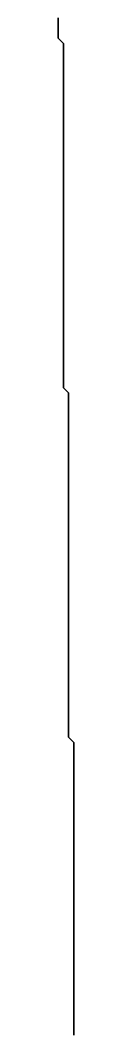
# Model space of a CAD drawing. Extents: x 69 to 217, y 14 to 408.
# Drawn here: x 153.62 to 154, y 260.06 to 284.69 of the extents above; entities that cross this region are included whole.
import ezdxf

# ---------------------------------------------------------------- set-up
doc = ezdxf.new("R2010")
doc.units = 0

msp = doc.modelspace()

# ---------------------------------------------------------------- linework, layer by layer
at = {"layer": 'contour_0'}
for p, q in [((153.625, 284.75), (153.625, 284.625)), ((153.625, 284.625), (153.625, 284.75)), ((153.625, 284.625), (153.625, 284.5)), ((153.625, 284.5), (153.625, 284.625)), ((153.625, 284.5), (153.625, 284.375)), ((153.625, 284.375), (153.625, 284.5)), ((153.625, 284.375), (153.625, 284.25)), ((153.625, 284.25), (153.625, 284.375)), ((153.625, 284.25), (153.75, 284.125)), ((153.75, 284.125), (153.625, 284.25)), ((153.75, 284.125), (153.75, 284)), ((153.75, 284), (153.75, 284.125)), ((153.75, 284), (153.75, 283.875)), ((153.75, 283.875), (153.75, 284)), ((153.75, 283.875), (153.75, 283.75)), ((153.75, 283.75), (153.75, 283.875)), ((153.75, 283.75), (153.75, 283.625)), ((153.75, 283.625), (153.75, 283.75)), ((153.75, 283.625), (153.75, 283.5)), ((153.75, 283.5), (153.75, 283.625)), ((153.75, 283.5), (153.75, 283.375)), ((153.75, 283.375), (153.75, 283.5)), ((153.75, 283.375), (153.75, 283.25)), ((153.75, 283.25), (153.75, 283.375)), ((153.75, 283.25), (153.75, 283.125)), ((153.75, 283.125), (153.75, 283.25)), ((153.75, 283.125), (153.75, 283)), ((153.75, 283), (153.75, 283.125)), ((153.75, 283), (153.75, 282.875)), ((153.75, 282.875), (153.75, 283)), ((153.75, 282.875), (153.75, 282.75)), ((153.75, 282.75), (153.75, 282.875)), ((153.75, 282.75), (153.75, 282.625)), ((153.75, 282.625), (153.75, 282.75)), ((153.75, 282.625), (153.75, 282.5)), ((153.75, 282.5), (153.75, 282.625)), ((153.75, 282.5), (153.75, 282.375)), ((153.75, 282.375), (153.75, 282.5)), ((153.75, 282.375), (153.75, 282.25)), ((153.75, 282.25), (153.75, 282.375)), ((153.75, 282.25), (153.75, 282.125)), ((153.75, 282.125), (153.75, 282.25)), ((153.75, 282.125), (153.75, 282)), ((153.75, 282), (153.75, 282.125)), ((153.75, 282), (153.75, 281.875)), ((153.75, 281.875), (153.75, 282)), ((153.75, 281.875), (153.75, 281.75)), ((153.75, 281.75), (153.75, 281.875)), ((153.75, 281.75), (153.75, 281.625)), ((153.75, 281.625), (153.75, 281.75)), ((153.75, 281.625), (153.75, 281.5)), ((153.75, 281.5), (153.75, 281.625)), ((153.75, 281.5), (153.75, 281.375)), ((153.75, 281.375), (153.75, 281.5)), ((153.75, 281.375), (153.75, 281.25)), ((153.75, 281.25), (153.75, 281.375)), ((153.75, 281.25), (153.75, 281.125)), ((153.75, 281.125), (153.75, 281.25)), ((153.75, 281.125), (153.75, 281)), ((153.75, 281), (153.75, 281.125)), ((153.75, 281), (153.75, 280.875)), ((153.75, 280.875), (153.75, 281)), ((153.75, 280.875), (153.75, 280.75)), ((153.75, 280.75), (153.75, 280.875)), ((153.75, 280.75), (153.75, 280.625)), ((153.75, 280.625), (153.75, 280.75)), ((153.75, 280.625), (153.75, 280.5)), ((153.75, 280.5), (153.75, 280.625)), ((153.75, 280.5), (153.75, 280.375)), ((153.75, 280.375), (153.75, 280.5)), ((153.75, 280.375), (153.75, 280.25)), ((153.75, 280.25), (153.75, 280.375)), ((153.75, 280.25), (153.75, 280.125)), ((153.75, 280.125), (153.75, 280.25)), ((153.75, 280.125), (153.75, 280)), ((153.75, 280), (153.75, 280.125)), ((153.75, 280), (153.75, 279.875)), ((153.75, 279.875), (153.75, 280)), ((153.75, 279.875), (153.75, 279.75)), ((153.75, 279.75), (153.75, 279.875)), ((153.75, 279.75), (153.75, 279.625)), ((153.75, 279.625), (153.75, 279.75)), ((153.75, 279.625), (153.75, 279.5)), ((153.75, 279.5), (153.75, 279.625)), ((153.75, 279.5), (153.75, 279.375)), ((153.75, 279.375), (153.75, 279.5)), ((153.75, 279.375), (153.75, 279.25)), ((153.75, 279.25), (153.75, 279.375)), ((153.75, 279.25), (153.75, 279.125)), ((153.75, 279.125), (153.75, 279.25)), ((153.75, 279.125), (153.75, 279)), ((153.75, 279), (153.75, 279.125)), ((153.75, 279), (153.75, 278.875)), ((153.75, 278.875), (153.75, 279)), ((153.75, 278.875), (153.75, 278.75)), ((153.75, 278.75), (153.75, 278.875)), ((153.75, 278.75), (153.75, 278.625)), ((153.75, 278.625), (153.75, 278.75)), ((153.75, 278.625), (153.75, 278.5)), ((153.75, 278.5), (153.75, 278.625)), ((153.75, 278.5), (153.75, 278.375)), ((153.75, 278.375), (153.75, 278.5)), ((153.75, 278.375), (153.75, 278.25)), ((153.75, 278.25), (153.75, 278.375)), ((153.75, 278.25), (153.75, 278.125)), ((153.75, 278.125), (153.75, 278.25)), ((153.75, 278.125), (153.75, 278)), ((153.75, 278), (153.75, 278.125)), ((153.75, 278), (153.75, 277.875)), ((153.75, 277.875), (153.75, 278)), ((153.75, 277.875), (153.75, 277.75)), ((153.75, 277.75), (153.75, 277.875)), ((153.75, 277.75), (153.75, 277.625)), ((153.75, 277.625), (153.75, 277.75)), ((153.75, 277.625), (153.75, 277.5)), ((153.75, 277.5), (153.75, 277.625)), ((153.75, 277.5), (153.75, 277.375)), ((153.75, 277.375), (153.75, 277.5)), ((153.75, 277.375), (153.75, 277.25)), ((153.75, 277.25), (153.75, 277.375)), ((153.75, 277.25), (153.75, 277.125)), ((153.75, 277.125), (153.75, 277.25)), ((153.75, 277.125), (153.75, 277)), ((153.75, 277), (153.75, 277.125)), ((153.75, 277), (153.75, 276.875)), ((153.75, 276.875), (153.75, 277)), ((153.75, 276.875), (153.75, 276.75)), ((153.75, 276.75), (153.75, 276.875)), ((153.75, 276.75), (153.75, 276.625)), ((153.75, 276.625), (153.75, 276.75)), ((153.75, 276.625), (153.75, 276.5)), ((153.75, 276.5), (153.75, 276.625)), ((153.75, 276.5), (153.75, 276.375)), ((153.75, 276.375), (153.75, 276.5)), ((153.75, 276.375), (153.75, 276.25)), ((153.75, 276.25), (153.75, 276.375)), ((153.75, 276.25), (153.75, 276.125)), ((153.75, 276.125), (153.75, 276.25)), ((153.75, 276.125), (153.75, 276)), ((153.75, 276), (153.75, 276.125)), ((153.75, 276), (153.75, 275.875)), ((153.75, 275.875), (153.75, 276)), ((153.75, 275.875), (153.75, 275.75)), ((153.75, 275.75), (153.75, 275.875)), ((153.75, 275.75), (153.875, 275.625)), ((153.875, 275.625), (153.75, 275.75)), ((153.875, 275.625), (153.875, 275.5)), ((153.875, 275.5), (153.875, 275.625)), ((153.875, 275.5), (153.875, 275.375)), ((153.875, 275.375), (153.875, 275.5)), ((153.875, 275.375), (153.875, 275.25)), ((153.875, 275.25), (153.875, 275.375)), ((153.875, 275.25), (153.875, 275.125)), ((153.875, 275.125), (153.875, 275.25)), ((153.875, 275.125), (153.875, 275)), ((153.875, 275), (153.875, 275.125)), ((153.875, 275), (153.875, 274.875)), ((153.875, 274.875), (153.875, 275)), ((153.875, 274.875), (153.875, 274.75)), ((153.875, 274.75), (153.875, 274.875)), ((153.875, 274.75), (153.875, 274.625)), ((153.875, 274.625), (153.875, 274.75)), ((153.875, 274.625), (153.875, 274.5)), ((153.875, 274.5), (153.875, 274.625)), ((153.875, 274.5), (153.875, 274.375)), ((153.875, 274.375), (153.875, 274.5)), ((153.875, 274.375), (153.875, 274.25)), ((153.875, 274.25), (153.875, 274.375)), ((153.875, 274.25), (153.875, 274.125)), ((153.875, 274.125), (153.875, 274.25)), ((153.875, 274.125), (153.875, 274)), ((153.875, 274), (153.875, 274.125)), ((153.875, 274), (153.875, 273.875)), ((153.875, 273.875), (153.875, 274)), ((153.875, 273.875), (153.875, 273.75)), ((153.875, 273.75), (153.875, 273.875)), ((153.875, 273.75), (153.875, 273.625)), ((153.875, 273.625), (153.875, 273.75)), ((153.875, 273.625), (153.875, 273.5)), ((153.875, 273.5), (153.875, 273.625)), ((153.875, 273.5), (153.875, 273.375)), ((153.875, 273.375), (153.875, 273.5)), ((153.875, 273.375), (153.875, 273.25)), ((153.875, 273.25), (153.875, 273.375)), ((153.875, 273.25), (153.875, 273.125)), ((153.875, 273.125), (153.875, 273.25)), ((153.875, 273.125), (153.875, 273)), ((153.875, 273), (153.875, 273.125)), ((153.875, 273), (153.875, 272.875)), ((153.875, 272.875), (153.875, 273)), ((153.875, 272.875), (153.875, 272.75)), ((153.875, 272.75), (153.875, 272.875)), ((153.875, 272.75), (153.875, 272.625)), ((153.875, 272.625), (153.875, 272.75)), ((153.875, 272.625), (153.875, 272.5)), ((153.875, 272.5), (153.875, 272.625)), ((153.875, 272.5), (153.875, 272.375)), ((153.875, 272.375), (153.875, 272.5)), ((153.875, 272.375), (153.875, 272.25)), ((153.875, 272.25), (153.875, 272.375)), ((153.875, 272.25), (153.875, 272.125)), ((153.875, 272.125), (153.875, 272.25)), ((153.875, 272.125), (153.875, 272)), ((153.875, 272), (153.875, 272.125)), ((153.875, 272), (153.875, 271.875)), ((153.875, 271.875), (153.875, 272)), ((153.875, 271.875), (153.875, 271.75)), ((153.875, 271.75), (153.875, 271.875)), ((153.875, 271.75), (153.875, 271.625)), ((153.875, 271.625), (153.875, 271.75)), ((153.875, 271.625), (153.875, 271.5)), ((153.875, 271.5), (153.875, 271.625)), ((153.875, 271.5), (153.875, 271.375)), ((153.875, 271.375), (153.875, 271.5)), ((153.875, 271.375), (153.875, 271.25)), ((153.875, 271.25), (153.875, 271.375)), ((153.875, 271.25), (153.875, 271.125)), ((153.875, 271.125), (153.875, 271.25)), ((153.875, 271.125), (153.875, 271)), ((153.875, 271), (153.875, 271.125)), ((153.875, 271), (153.875, 270.875)), ((153.875, 270.875), (153.875, 271)), ((153.875, 270.875), (153.875, 270.75)), ((153.875, 270.75), (153.875, 270.875)), ((153.875, 270.75), (153.875, 270.625)), ((153.875, 270.625), (153.875, 270.75)), ((153.875, 270.625), (153.875, 270.5)), ((153.875, 270.5), (153.875, 270.625)), ((153.875, 270.5), (153.875, 270.375)), ((153.875, 270.375), (153.875, 270.5)), ((153.875, 270.375), (153.875, 270.25)), ((153.875, 270.25), (153.875, 270.375)), ((153.875, 270.25), (153.875, 270.125)), ((153.875, 270.125), (153.875, 270.25)), ((153.875, 270.125), (153.875, 270)), ((153.875, 270), (153.875, 270.125)), ((153.875, 270), (153.875, 269.875)), ((153.875, 269.875), (153.875, 270)), ((153.875, 269.875), (153.875, 269.75)), ((153.875, 269.75), (153.875, 269.875)), ((153.875, 269.75), (153.875, 269.625)), ((153.875, 269.625), (153.875, 269.75)), ((153.875, 269.625), (153.875, 269.5)), ((153.875, 269.5), (153.875, 269.625)), ((153.875, 269.5), (153.875, 269.375)), ((153.875, 269.375), (153.875, 269.5)), ((153.875, 269.375), (153.875, 269.25)), ((153.875, 269.25), (153.875, 269.375)), ((153.875, 269.25), (153.875, 269.125)), ((153.875, 269.125), (153.875, 269.25)), ((153.875, 269.125), (153.875, 269)), ((153.875, 269), (153.875, 269.125)), ((153.875, 269), (153.875, 268.875)), ((153.875, 268.875), (153.875, 269)), ((153.875, 268.875), (153.875, 268.75)), ((153.875, 268.75), (153.875, 268.875)), ((153.875, 268.75), (153.875, 268.625)), ((153.875, 268.625), (153.875, 268.75)), ((153.875, 268.625), (153.875, 268.5)), ((153.875, 268.5), (153.875, 268.625)), ((153.875, 268.5), (153.875, 268.375)), ((153.875, 268.375), (153.875, 268.5)), ((153.875, 268.375), (153.875, 268.25)), ((153.875, 268.25), (153.875, 268.375)), ((153.875, 268.25), (153.875, 268.125)), ((153.875, 268.125), (153.875, 268.25)), ((153.875, 268.125), (153.875, 268)), ((153.875, 268), (153.875, 268.125)), ((153.875, 268), (153.875, 267.875)), ((153.875, 267.875), (153.875, 268)), ((153.875, 267.875), (153.875, 267.75)), ((153.875, 267.75), (153.875, 267.875)), ((153.875, 267.75), (153.875, 267.625)), ((153.875, 267.625), (153.875, 267.75)), ((153.875, 267.625), (153.875, 267.5)), ((153.875, 267.5), (153.875, 267.625)), ((153.875, 267.5), (153.875, 267.375)), ((153.875, 267.375), (153.875, 267.5)), ((153.875, 267.375), (153.875, 267.25)), ((153.875, 267.25), (153.875, 267.375)), ((153.875, 267.25), (154, 267.125)), ((154, 267.125), (153.875, 267.25)), ((154, 267.125), (154, 267)), ((154, 267), (154, 267.125)), ((154, 267), (154, 266.875)), ((154, 266.875), (154, 267)), ((154, 266.875), (154, 266.75)), ((154, 266.75), (154, 266.875)), ((154, 266.75), (154, 266.625)), ((154, 266.625), (154, 266.75)), ((154, 266.625), (154, 266.5)), ((154, 266.5), (154, 266.625)), ((154, 266.5), (154, 266.375)), ((154, 266.375), (154, 266.5)), ((154, 266.375), (154, 266.25)), ((154, 266.25), (154, 266.375)), ((154, 266.25), (154, 266.125)), ((154, 266.125), (154, 266.25)), ((154, 266.125), (154, 266)), ((154, 266), (154, 266.125)), ((154, 266), (154, 265.875)), ((154, 265.875), (154, 266)), ((154, 265.875), (154, 265.75)), ((154, 265.75), (154, 265.875)), ((154, 265.75), (154, 265.625)), ((154, 265.625), (154, 265.75)), ((154, 265.625), (154, 265.5)), ((154, 265.5), (154, 265.625)), ((154, 265.5), (154, 265.375)), ((154, 265.375), (154, 265.5)), ((154, 265.375), (154, 265.25)), ((154, 265.25), (154, 265.375)), ((154, 265.25), (154, 265.125)), ((154, 265.125), (154, 265.25)), ((154, 265.125), (154, 265)), ((154, 265), (154, 265.125)), ((154, 265), (154, 264.875)), ((154, 264.875), (154, 265)), ((154, 264.875), (154, 264.75)), ((154, 264.75), (154, 264.875)), ((154, 264.75), (154, 264.625)), ((154, 264.625), (154, 264.75)), ((154, 264.625), (154, 264.5)), ((154, 264.5), (154, 264.625)), ((154, 264.5), (154, 264.375)), ((154, 264.375), (154, 264.5)), ((154, 264.375), (154, 264.25)), ((154, 264.25), (154, 264.375)), ((154, 264.25), (154, 264.125)), ((154, 264.125), (154, 264.25)), ((154, 264.125), (154, 264)), ((154, 264), (154, 264.125)), ((154, 264), (154, 263.875)), ((154, 263.875), (154, 264)), ((154, 263.875), (154, 263.75)), ((154, 263.75), (154, 263.875)), ((154, 263.75), (154, 263.625)), ((154, 263.625), (154, 263.75)), ((154, 263.625), (154, 263.5)), ((154, 263.5), (154, 263.625)), ((154, 263.5), (154, 263.375)), ((154, 263.375), (154, 263.5)), ((154, 263.375), (154, 263.25)), ((154, 263.25), (154, 263.375)), ((154, 263.25), (154, 263.125)), ((154, 263.125), (154, 263.25)), ((154, 263.125), (154, 263)), ((154, 263), (154, 263.125)), ((154, 263), (154, 262.875)), ((154, 262.875), (154, 263)), ((154, 262.875), (154, 262.75)), ((154, 262.75), (154, 262.875)), ((154, 262.75), (154, 262.625)), ((154, 262.625), (154, 262.75)), ((154, 262.625), (154, 262.5)), ((154, 262.5), (154, 262.625)), ((154, 262.5), (154, 262.375)), ((154, 262.375), (154, 262.5)), ((154, 262.375), (154, 262.25)), ((154, 262.25), (154, 262.375)), ((154, 262.25), (154, 262.125)), ((154, 262.125), (154, 262.25)), ((154, 262.125), (154, 262)), ((154, 262), (154, 262.125)), ((154, 262), (154, 261.875)), ((154, 261.875), (154, 262)), ((154, 261.875), (154, 261.75)), ((154, 261.75), (154, 261.875)), ((154, 261.75), (154, 261.625)), ((154, 261.625), (154, 261.75)), ((154, 261.625), (154, 261.5)), ((154, 261.5), (154, 261.625)), ((154, 261.5), (154, 261.375)), ((154, 261.375), (154, 261.5)), ((154, 261.375), (154, 261.25)), ((154, 261.25), (154, 261.375)), ((154, 261.25), (154, 261.125)), ((154, 261.125), (154, 261.25)), ((154, 261.125), (154, 261)), ((154, 261), (154, 261.125)), ((154, 261), (154, 260.875)), ((154, 260.875), (154, 261)), ((154, 260.875), (154, 260.75)), ((154, 260.75), (154, 260.875)), ((154, 260.75), (154, 260.625)), ((154, 260.625), (154, 260.75)), ((154, 260.625), (154, 260.5)), ((154, 260.5), (154, 260.625)), ((154, 260.5), (154, 260.375)), ((154, 260.375), (154, 260.5)), ((154, 260.375), (154, 260.25)), ((154, 260.25), (154, 260.375)), ((154, 260.25), (154, 260.125)), ((154, 260.125), (154, 260.25)), ((154, 260.125), (154, 260)), ((154, 260), (154, 260.125))]:
    msp.add_line(p, q, dxfattribs=at)

doc.saveas('drawing.dxf')
